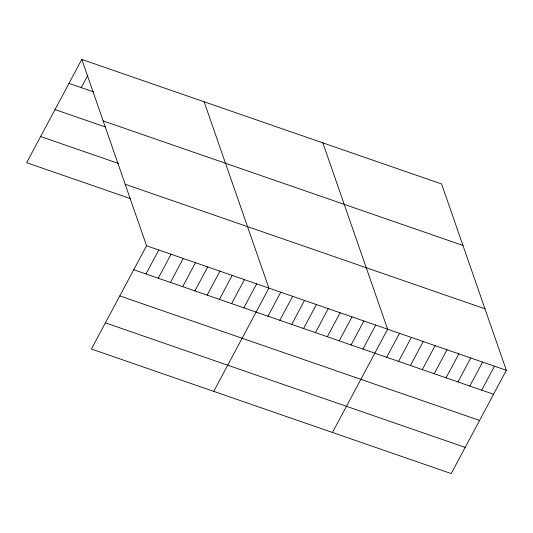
<?xml version="1.0" encoding="UTF-8"?>
<svg xmlns="http://www.w3.org/2000/svg" width="533" height="533" viewBox="0 0 533 533"><rect width="100%" height="100%" fill="white"/><g stroke="black" fill="none" stroke-linecap="round" stroke-linejoin="round"><path stroke-width="0.8" d="M81.789 59.423L146.555 245.766L91.416 349.035L451.211 473.577L506.35 370.308L441.584 183.965L81.789 59.423L26.65 162.692L130.632 198.682M81.229 87.625L87.818 75.28M145.995 273.962L158.787 250.004M158.228 278.199L171.02 254.234M170.46 282.43L183.252 258.472M182.692 286.667L195.484 262.702M194.925 290.898L207.723 266.94M207.157 295.135L219.956 271.17M219.389 299.373L232.188 275.408M231.622 303.603L244.42 279.638M243.861 307.841L256.653 283.876M213.746 391.375L268.885 288.113L204.119 101.77M267.966 316.182L280.758 292.217M279.838 320.293L292.63 296.328M291.711 324.404L304.503 300.439M303.583 328.515L316.375 304.55M315.456 332.625L328.255 308.66M327.329 336.729L340.127 312.771M339.201 340.84L352 316.882M351.074 344.951L363.872 320.986M362.946 349.062L375.745 325.097M332.479 432.476L387.618 329.207L322.851 142.871M386.698 357.283L399.49 333.318M398.571 361.394L411.363 337.429M410.443 365.498L423.235 341.54M422.316 369.609L435.108 345.65M434.188 373.72L446.987 349.755M446.061 377.83L458.86 353.865M457.934 381.941L470.732 357.976M469.806 386.052L482.605 362.087M481.679 390.163L494.477 366.198M68.997 83.388L93.462 91.856M103.162 120.918L462.957 245.46M55.019 109.558L105.481 127.027M40.621 136.521L118.612 163.518M125.182 184.271L484.977 308.814M146.555 245.766L506.35 370.308M133.763 269.731L493.558 394.267M119.785 295.902L479.58 420.437M105.387 322.865L465.182 447.4"/></g></svg>
